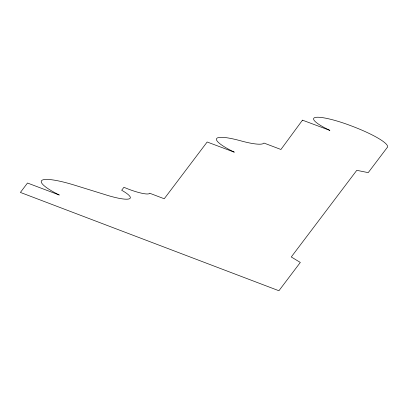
<?xml version="1.0" encoding="UTF-8"?>
<svg xmlns="http://www.w3.org/2000/svg" width="408" height="408" viewBox="0 0 408 408"><rect width="100%" height="100%" fill="white"/><g stroke="black" fill="none" stroke-linecap="round" stroke-linejoin="round"><path stroke-width="0.61" d="M302.471 120.166L280.928 149.481L263.956 143.055A40.871 7.099 20.3 0 1 240.353 140.724A41.912 7.278 20.3 0 0 216.571 138.679A41.912 7.278 20.3 0 0 234.304 152.174L207.162 141.999L164.24 198.767L149.558 193.188A19.808 3.437 20.3 0 1 123.935 187.277L121.676 190.261A33.334 5.788 20.3 0 1 128.714 198.997A33.334 5.788 20.3 0 1 103.948 194.264L75.403 185.426A46.599 8.094 20.3 0 0 42.136 180.198A46.599 8.094 20.3 0 0 59.282 195.029L27.504 183.029L20.4 192.428L278.919 290.741L300.314 262.446L291.271 256.969L356.786 170.325L368.225 172.635L387.003 147.793A42.177 7.324 20.3 0 0 351.665 126.031A35.547 6.171 20.3 0 0 315.466 117.417A35.547 6.171 20.3 0 0 329.899 130.402L302.471 120.166"/></g></svg>
